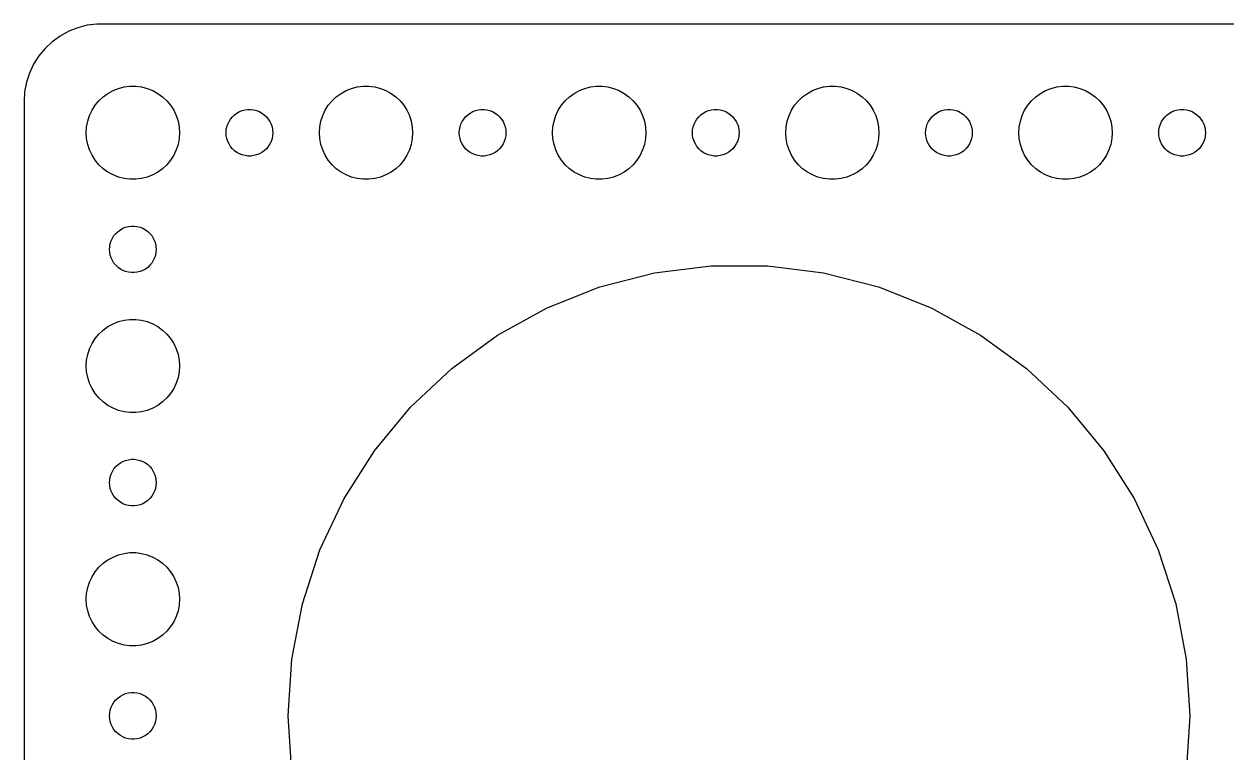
# Model space of a CAD drawing. Header units: metres. Extents: x -172 to 172, y -44 to 44.
# Drawn here: x -172 to -94.6, y -2.4 to 44.5 of the extents above; entities that cross this region are included whole.
import ezdxf

# ---------------------------------------------------------------- set-up
doc = ezdxf.new("R2010")
doc.units = ezdxf.units.M

msp = doc.modelspace()

# ---------------------------------------------------------------- linework, layer by layer
for p, q in [((-168.545, 44.2553), (-169.129, 44.0241)), ((-167.937, 44.4114), (-168.545, 44.2553)), ((-167.314, 44.4901), (-167.937, 44.4114)), ((167.314, 44.4901), (-167.314, 44.4901)), ((-170.187, 43.3526), (-170.645, 42.9227)), ((-169.679, 43.7216), (-170.187, 43.3526)), ((-169.129, 44.0241), (-169.679, 43.7216)), ((-170.645, 42.9227), (-171.045, 42.4389)), ((-171.382, 41.9088), (-171.649, 41.3406)), ((-171.045, 42.4389), (-171.382, 41.9088)), ((-171.649, 41.3406), (-171.843, 40.7434)), ((-171.843, 40.7434), (-171.961, 40.1267)), ((-166.277, 40.2145), (-165.927, 40.3532)), ((-165.927, 40.3532), (-165.562, 40.4469)), ((-165.562, 40.4469), (-165.188, 40.4941)), ((-165.188, 40.4941), (-164.812, 40.4941)), ((-164.812, 40.4941), (-164.438, 40.4469)), ((-164.438, 40.4469), (-164.073, 40.3532)), ((-164.073, 40.3532), (-163.723, 40.2145)), ((-151.277, 40.2145), (-150.927, 40.3532)), ((-150.927, 40.3532), (-150.562, 40.4469)), ((-150.562, 40.4469), (-150.188, 40.4941)), ((-150.188, 40.4941), (-149.812, 40.4941)), ((-149.812, 40.4941), (-149.438, 40.4469)), ((-149.438, 40.4469), (-149.073, 40.3532)), ((-149.073, 40.3532), (-148.723, 40.2145)), ((-136.277, 40.2145), (-135.927, 40.3532)), ((-135.927, 40.3532), (-135.562, 40.4469)), ((-135.562, 40.4469), (-135.188, 40.4941)), ((-135.188, 40.4941), (-134.812, 40.4941)), ((-134.812, 40.4941), (-134.438, 40.4469)), ((-134.438, 40.4469), (-134.073, 40.3532)), ((-134.073, 40.3532), (-133.723, 40.2145)), ((-121.277, 40.2145), (-120.927, 40.3532)), ((-120.927, 40.3532), (-120.562, 40.4469)), ((-120.562, 40.4469), (-120.188, 40.4941)), ((-120.188, 40.4941), (-119.812, 40.4941)), ((-119.812, 40.4941), (-119.438, 40.4469)), ((-119.438, 40.4469), (-119.073, 40.3532)), ((-119.073, 40.3532), (-118.723, 40.2145)), ((-106.277, 40.2145), (-105.927, 40.3532)), ((-105.927, 40.3532), (-105.562, 40.4469)), ((-105.562, 40.4469), (-105.188, 40.4941)), ((-105.188, 40.4941), (-104.812, 40.4941)), ((-104.812, 40.4941), (-104.438, 40.4469)), ((-104.438, 40.4469), (-104.073, 40.3532)), ((-104.073, 40.3532), (-103.723, 40.2145)), ((-171.961, 40.1267), (-172, 39.5)), ((-172, 39.5), (-172, -39.5)), ((-167.427, 39.2634), (-167.187, 39.5536)), ((-167.187, 39.5536), (-166.912, 39.8115)), ((-166.912, 39.8115), (-166.607, 40.033)), ((-166.607, 40.033), (-166.277, 40.2145)), ((-163.723, 40.2145), (-163.393, 40.033)), ((-163.393, 40.033), (-163.088, 39.8115)), ((-163.088, 39.8115), (-162.813, 39.5536)), ((-162.813, 39.5536), (-162.573, 39.2634)), ((-152.427, 39.2634), (-152.187, 39.5536)), ((-152.187, 39.5536), (-151.912, 39.8115)), ((-151.912, 39.8115), (-151.607, 40.033)), ((-151.607, 40.033), (-151.277, 40.2145)), ((-148.723, 40.2145), (-148.393, 40.033)), ((-148.393, 40.033), (-148.088, 39.8115)), ((-148.088, 39.8115), (-147.813, 39.5536)), ((-147.813, 39.5536), (-147.573, 39.2634)), ((-137.427, 39.2634), (-137.187, 39.5536)), ((-137.187, 39.5536), (-136.912, 39.8115)), ((-136.912, 39.8115), (-136.607, 40.033)), ((-136.607, 40.033), (-136.277, 40.2145)), ((-133.723, 40.2145), (-133.393, 40.033)), ((-133.393, 40.033), (-133.088, 39.8115)), ((-133.088, 39.8115), (-132.813, 39.5536)), ((-132.813, 39.5536), (-132.573, 39.2634)), ((-122.427, 39.2634), (-122.187, 39.5536)), ((-122.187, 39.5536), (-121.912, 39.8115)), ((-121.912, 39.8115), (-121.607, 40.033)), ((-121.607, 40.033), (-121.277, 40.2145)), ((-118.723, 40.2145), (-118.393, 40.033)), ((-118.393, 40.033), (-118.088, 39.8115)), ((-118.088, 39.8115), (-117.813, 39.5536)), ((-117.813, 39.5536), (-117.573, 39.2634)), ((-107.427, 39.2634), (-107.187, 39.5536)), ((-107.187, 39.5536), (-106.912, 39.8115)), ((-106.912, 39.8115), (-106.607, 40.033)), ((-106.607, 40.033), (-106.277, 40.2145)), ((-103.723, 40.2145), (-103.393, 40.033)), ((-103.393, 40.033), (-103.088, 39.8115)), ((-103.088, 39.8115), (-102.813, 39.5536)), ((-102.813, 39.5536), (-102.573, 39.2634)), ((-167.789, 38.6044), (-167.629, 38.9453)), ((-167.629, 38.9453), (-167.427, 39.2634)), ((-162.573, 39.2634), (-162.371, 38.9453)), ((-162.371, 38.9453), (-162.211, 38.6044)), ((-158.456, 38.6558), (-158.304, 38.7665)), ((-158.304, 38.7665), (-158.139, 38.8572)), ((-158.139, 38.8572), (-157.964, 38.9266)), ((-157.964, 38.9266), (-157.781, 38.9734)), ((-157.781, 38.9734), (-157.594, 38.997)), ((-157.594, 38.997), (-157.406, 38.997)), ((-157.406, 38.997), (-157.219, 38.9734)), ((-157.219, 38.9734), (-157.036, 38.9266)), ((-157.036, 38.9266), (-156.861, 38.8572)), ((-156.861, 38.8572), (-156.696, 38.7665)), ((-156.696, 38.7665), (-156.544, 38.6558)), ((-152.789, 38.6044), (-152.629, 38.9453)), ((-152.629, 38.9453), (-152.427, 39.2634)), ((-147.573, 39.2634), (-147.371, 38.9453)), ((-147.371, 38.9453), (-147.211, 38.6044)), ((-143.456, 38.6558), (-143.304, 38.7665)), ((-143.304, 38.7665), (-143.139, 38.8572)), ((-143.139, 38.8572), (-142.964, 38.9266)), ((-142.964, 38.9266), (-142.781, 38.9734)), ((-142.781, 38.9734), (-142.594, 38.997)), ((-142.594, 38.997), (-142.406, 38.997)), ((-142.406, 38.997), (-142.219, 38.9734)), ((-142.219, 38.9734), (-142.036, 38.9266)), ((-142.036, 38.9266), (-141.861, 38.8572)), ((-141.861, 38.8572), (-141.696, 38.7665)), ((-141.696, 38.7665), (-141.544, 38.6558)), ((-137.789, 38.6044), (-137.629, 38.9453)), ((-137.629, 38.9453), (-137.427, 39.2634)), ((-132.573, 39.2634), (-132.371, 38.9453)), ((-132.371, 38.9453), (-132.211, 38.6044)), ((-128.456, 38.6558), (-128.304, 38.7665)), ((-128.304, 38.7665), (-128.139, 38.8572)), ((-128.139, 38.8572), (-127.964, 38.9266)), ((-127.964, 38.9266), (-127.781, 38.9734)), ((-127.781, 38.9734), (-127.594, 38.997)), ((-127.594, 38.997), (-127.406, 38.997)), ((-127.406, 38.997), (-127.219, 38.9734)), ((-127.219, 38.9734), (-127.036, 38.9266)), ((-127.036, 38.9266), (-126.861, 38.8572)), ((-126.861, 38.8572), (-126.696, 38.7665)), ((-126.696, 38.7665), (-126.544, 38.6558)), ((-122.789, 38.6044), (-122.629, 38.9453)), ((-122.629, 38.9453), (-122.427, 39.2634)), ((-117.573, 39.2634), (-117.371, 38.9453)), ((-117.371, 38.9453), (-117.211, 38.6044)), ((-113.456, 38.6558), (-113.304, 38.7665)), ((-113.304, 38.7665), (-113.139, 38.8572)), ((-113.139, 38.8572), (-112.964, 38.9266)), ((-112.964, 38.9266), (-112.781, 38.9734)), ((-112.781, 38.9734), (-112.594, 38.997)), ((-112.594, 38.997), (-112.406, 38.997)), ((-112.406, 38.997), (-112.219, 38.9734)), ((-112.219, 38.9734), (-112.036, 38.9266)), ((-112.036, 38.9266), (-111.861, 38.8572)), ((-111.861, 38.8572), (-111.696, 38.7665)), ((-111.696, 38.7665), (-111.544, 38.6558)), ((-107.789, 38.6044), (-107.629, 38.9453)), ((-107.629, 38.9453), (-107.427, 39.2634)), ((-102.573, 39.2634), (-102.371, 38.9453)), ((-102.371, 38.9453), (-102.211, 38.6044)), ((-98.4561, 38.6558), (-98.3037, 38.7665)), ((-98.3037, 38.7665), (-98.1387, 38.8572)), ((-98.1387, 38.8572), (-97.9635, 38.9266)), ((-97.9635, 38.9266), (-97.7811, 38.9734)), ((-97.7811, 38.9734), (-97.5942, 38.997)), ((-97.5942, 38.997), (-97.4058, 38.997)), ((-97.4058, 38.997), (-97.2189, 38.9734)), ((-97.2189, 38.9734), (-97.0365, 38.9266)), ((-97.0365, 38.9266), (-96.8613, 38.8572)), ((-96.8613, 38.8572), (-96.6963, 38.7665)), ((-96.6963, 38.7665), (-96.5439, 38.6558)), ((-167.976, 37.876), (-167.906, 38.2461)), ((-167.906, 38.2461), (-167.789, 38.6044)), ((-162.211, 38.6044), (-162.094, 38.2461)), ((-162.094, 38.2461), (-162.024, 37.876)), ((-158.953, 37.873), (-158.895, 38.0522)), ((-158.895, 38.0522), (-158.814, 38.2226)), ((-158.814, 38.2226), (-158.714, 38.3817)), ((-158.714, 38.3817), (-158.593, 38.5268)), ((-158.593, 38.5268), (-158.456, 38.6558)), ((-156.544, 38.6558), (-156.407, 38.5268)), ((-156.407, 38.5268), (-156.286, 38.3817)), ((-156.286, 38.3817), (-156.186, 38.2226)), ((-156.186, 38.2226), (-156.105, 38.0522)), ((-156.105, 38.0522), (-156.047, 37.873)), ((-152.976, 37.876), (-152.906, 38.2461)), ((-152.906, 38.2461), (-152.789, 38.6044)), ((-147.211, 38.6044), (-147.094, 38.2461)), ((-147.094, 38.2461), (-147.024, 37.876)), ((-143.953, 37.873), (-143.895, 38.0522)), ((-143.895, 38.0522), (-143.814, 38.2226)), ((-143.814, 38.2226), (-143.714, 38.3817)), ((-143.714, 38.3817), (-143.593, 38.5268)), ((-143.593, 38.5268), (-143.456, 38.6558)), ((-141.544, 38.6558), (-141.407, 38.5268)), ((-141.407, 38.5268), (-141.286, 38.3817)), ((-141.286, 38.3817), (-141.186, 38.2226)), ((-141.186, 38.2226), (-141.105, 38.0522)), ((-141.105, 38.0522), (-141.047, 37.873)), ((-137.976, 37.876), (-137.906, 38.2461)), ((-137.906, 38.2461), (-137.789, 38.6044)), ((-132.211, 38.6044), (-132.094, 38.2461)), ((-132.094, 38.2461), (-132.024, 37.876)), ((-128.953, 37.873), (-128.895, 38.0522)), ((-128.895, 38.0522), (-128.814, 38.2226)), ((-128.814, 38.2226), (-128.714, 38.3817)), ((-128.714, 38.3817), (-128.593, 38.5268)), ((-128.593, 38.5268), (-128.456, 38.6558)), ((-126.544, 38.6558), (-126.407, 38.5268)), ((-126.407, 38.5268), (-126.286, 38.3817)), ((-126.286, 38.3817), (-126.186, 38.2226)), ((-126.186, 38.2226), (-126.105, 38.0522)), ((-126.105, 38.0522), (-126.047, 37.873)), ((-122.976, 37.876), (-122.906, 38.2461)), ((-122.906, 38.2461), (-122.789, 38.6044)), ((-117.211, 38.6044), (-117.094, 38.2461)), ((-117.094, 38.2461), (-117.024, 37.876)), ((-113.953, 37.873), (-113.895, 38.0522)), ((-113.895, 38.0522), (-113.814, 38.2226)), ((-113.814, 38.2226), (-113.714, 38.3817)), ((-113.714, 38.3817), (-113.593, 38.5268)), ((-113.593, 38.5268), (-113.456, 38.6558)), ((-111.544, 38.6558), (-111.407, 38.5268)), ((-111.407, 38.5268), (-111.286, 38.3817)), ((-111.286, 38.3817), (-111.186, 38.2226)), ((-111.186, 38.2226), (-111.105, 38.0522)), ((-111.105, 38.0522), (-111.047, 37.873)), ((-107.976, 37.876), (-107.906, 38.2461)), ((-107.906, 38.2461), (-107.789, 38.6044)), ((-102.211, 38.6044), (-102.094, 38.2461)), ((-102.094, 38.2461), (-102.024, 37.876)), ((-98.9529, 37.873), (-98.8947, 38.0522)), ((-98.8947, 38.0522), (-98.8145, 38.2226)), ((-98.8145, 38.2226), (-98.7135, 38.3817)), ((-98.7135, 38.3817), (-98.5934, 38.5268)), ((-98.5934, 38.5268), (-98.4561, 38.6558)), ((-96.5439, 38.6558), (-96.4065, 38.5268)), ((-96.4065, 38.5268), (-96.2865, 38.3817)), ((-96.2865, 38.3817), (-96.1855, 38.2226)), ((-96.1855, 38.2226), (-96.1053, 38.0522)), ((-96.1053, 38.0522), (-96.0471, 37.873)), ((-168, 37.5), (-167.976, 37.876)), ((-167.976, 37.124), (-168, 37.5)), ((-162.024, 37.876), (-162, 37.5)), ((-162, 37.5), (-162.024, 37.124)), ((-159, 37.5), (-158.988, 37.688)), ((-158.988, 37.312), (-159, 37.5)), ((-158.988, 37.688), (-158.953, 37.873)), ((-158.953, 37.127), (-158.988, 37.312)), ((-156.047, 37.873), (-156.012, 37.688)), ((-156.012, 37.312), (-156.047, 37.127)), ((-156.012, 37.688), (-156, 37.5)), ((-156, 37.5), (-156.012, 37.312)), ((-153, 37.5), (-152.976, 37.876)), ((-152.976, 37.124), (-153, 37.5)), ((-147.024, 37.876), (-147, 37.5)), ((-147, 37.5), (-147.024, 37.124)), ((-144, 37.5), (-143.988, 37.688)), ((-143.988, 37.312), (-144, 37.5)), ((-143.988, 37.688), (-143.953, 37.873)), ((-143.953, 37.127), (-143.988, 37.312)), ((-141.047, 37.873), (-141.012, 37.688)), ((-141.012, 37.312), (-141.047, 37.127)), ((-141.012, 37.688), (-141, 37.5)), ((-141, 37.5), (-141.012, 37.312)), ((-138, 37.5), (-137.976, 37.876)), ((-137.976, 37.124), (-138, 37.5)), ((-132.024, 37.876), (-132, 37.5)), ((-132, 37.5), (-132.024, 37.124)), ((-129, 37.5), (-128.988, 37.688)), ((-128.988, 37.312), (-129, 37.5)), ((-128.988, 37.688), (-128.953, 37.873)), ((-128.953, 37.127), (-128.988, 37.312)), ((-126.047, 37.873), (-126.012, 37.688)), ((-126.012, 37.312), (-126.047, 37.127)), ((-126.012, 37.688), (-126, 37.5)), ((-126, 37.5), (-126.012, 37.312)), ((-123, 37.5), (-122.976, 37.876)), ((-122.976, 37.124), (-123, 37.5)), ((-117.024, 37.876), (-117, 37.5)), ((-117, 37.5), (-117.024, 37.124)), ((-114, 37.5), (-113.988, 37.688)), ((-113.988, 37.312), (-114, 37.5)), ((-113.988, 37.688), (-113.953, 37.873)), ((-113.953, 37.127), (-113.988, 37.312)), ((-111.047, 37.873), (-111.012, 37.688)), ((-111.012, 37.312), (-111.047, 37.127)), ((-111.012, 37.688), (-111, 37.5)), ((-111, 37.5), (-111.012, 37.312)), ((-108, 37.5), (-107.976, 37.876)), ((-107.976, 37.124), (-108, 37.5)), ((-102.024, 37.876), (-102, 37.5)), ((-102, 37.5), (-102.024, 37.124)), ((-99, 37.5), (-98.9882, 37.688)), ((-98.9882, 37.312), (-99, 37.5)), ((-98.9882, 37.688), (-98.9529, 37.873)), ((-98.9529, 37.127), (-98.9882, 37.312)), ((-96.0471, 37.873), (-96.0118, 37.688)), ((-96.0118, 37.312), (-96.0471, 37.127)), ((-96.0118, 37.688), (-96, 37.5)), ((-96, 37.5), (-96.0118, 37.312)), ((-167.906, 36.7539), (-167.976, 37.124)), ((-167.789, 36.3956), (-167.906, 36.7539)), ((-167.629, 36.0547), (-167.789, 36.3956)), ((-162.211, 36.3956), (-162.371, 36.0547)), ((-162.094, 36.7539), (-162.211, 36.3956)), ((-162.024, 37.124), (-162.094, 36.7539)), ((-158.895, 36.9478), (-158.953, 37.127)), ((-158.814, 36.7774), (-158.895, 36.9478)), ((-158.714, 36.6183), (-158.814, 36.7774)), ((-158.593, 36.4732), (-158.714, 36.6183)), ((-158.456, 36.3442), (-158.593, 36.4732)), ((-156.407, 36.4732), (-156.544, 36.3442)), ((-156.286, 36.6183), (-156.407, 36.4732)), ((-156.186, 36.7774), (-156.286, 36.6183)), ((-156.105, 36.9478), (-156.186, 36.7774)), ((-156.047, 37.127), (-156.105, 36.9478)), ((-152.906, 36.7539), (-152.976, 37.124)), ((-152.789, 36.3956), (-152.906, 36.7539)), ((-152.629, 36.0547), (-152.789, 36.3956)), ((-147.211, 36.3956), (-147.371, 36.0547)), ((-147.094, 36.7539), (-147.211, 36.3956)), ((-147.024, 37.124), (-147.094, 36.7539)), ((-143.895, 36.9478), (-143.953, 37.127)), ((-143.814, 36.7774), (-143.895, 36.9478)), ((-143.714, 36.6183), (-143.814, 36.7774)), ((-143.593, 36.4732), (-143.714, 36.6183)), ((-143.456, 36.3442), (-143.593, 36.4732)), ((-141.407, 36.4732), (-141.544, 36.3442)), ((-141.286, 36.6183), (-141.407, 36.4732)), ((-141.186, 36.7774), (-141.286, 36.6183)), ((-141.105, 36.9478), (-141.186, 36.7774)), ((-141.047, 37.127), (-141.105, 36.9478)), ((-137.906, 36.7539), (-137.976, 37.124)), ((-137.789, 36.3956), (-137.906, 36.7539)), ((-137.629, 36.0547), (-137.789, 36.3956)), ((-132.211, 36.3956), (-132.371, 36.0547)), ((-132.094, 36.7539), (-132.211, 36.3956)), ((-132.024, 37.124), (-132.094, 36.7539)), ((-128.895, 36.9478), (-128.953, 37.127)), ((-128.814, 36.7774), (-128.895, 36.9478)), ((-128.714, 36.6183), (-128.814, 36.7774)), ((-128.593, 36.4732), (-128.714, 36.6183)), ((-128.456, 36.3442), (-128.593, 36.4732)), ((-126.407, 36.4732), (-126.544, 36.3442)), ((-126.286, 36.6183), (-126.407, 36.4732)), ((-126.186, 36.7774), (-126.286, 36.6183)), ((-126.105, 36.9478), (-126.186, 36.7774)), ((-126.047, 37.127), (-126.105, 36.9478)), ((-122.906, 36.7539), (-122.976, 37.124)), ((-122.789, 36.3956), (-122.906, 36.7539)), ((-122.629, 36.0547), (-122.789, 36.3956)), ((-117.211, 36.3956), (-117.371, 36.0547)), ((-117.094, 36.7539), (-117.211, 36.3956)), ((-117.024, 37.124), (-117.094, 36.7539)), ((-113.895, 36.9478), (-113.953, 37.127)), ((-113.814, 36.7774), (-113.895, 36.9478)), ((-113.714, 36.6183), (-113.814, 36.7774)), ((-113.593, 36.4732), (-113.714, 36.6183)), ((-113.456, 36.3442), (-113.593, 36.4732)), ((-111.407, 36.4732), (-111.544, 36.3442)), ((-111.286, 36.6183), (-111.407, 36.4732)), ((-111.186, 36.7774), (-111.286, 36.6183)), ((-111.105, 36.9478), (-111.186, 36.7774)), ((-111.047, 37.127), (-111.105, 36.9478)), ((-107.906, 36.7539), (-107.976, 37.124)), ((-107.789, 36.3956), (-107.906, 36.7539)), ((-107.629, 36.0547), (-107.789, 36.3956)), ((-102.211, 36.3956), (-102.371, 36.0547)), ((-102.094, 36.7539), (-102.211, 36.3956)), ((-102.024, 37.124), (-102.094, 36.7539)), ((-98.8947, 36.9478), (-98.9529, 37.127)), ((-98.8145, 36.7774), (-98.8947, 36.9478)), ((-98.7135, 36.6183), (-98.8145, 36.7774)), ((-98.5934, 36.4732), (-98.7135, 36.6183)), ((-98.4561, 36.3442), (-98.5934, 36.4732)), ((-96.4065, 36.4732), (-96.5439, 36.3442)), ((-96.2865, 36.6183), (-96.4065, 36.4732)), ((-96.1855, 36.7774), (-96.2865, 36.6183)), ((-96.1053, 36.9478), (-96.1855, 36.7774)), ((-96.0471, 37.127), (-96.1053, 36.9478)), ((-167.427, 35.7366), (-167.629, 36.0547)), ((-167.187, 35.4464), (-167.427, 35.7366)), ((-162.573, 35.7366), (-162.813, 35.4464)), ((-162.371, 36.0547), (-162.573, 35.7366)), ((-158.304, 36.2335), (-158.456, 36.3442)), ((-158.139, 36.1428), (-158.304, 36.2335)), ((-157.964, 36.0734), (-158.139, 36.1428)), ((-157.781, 36.0266), (-157.964, 36.0734)), ((-157.594, 36.003), (-157.781, 36.0266)), ((-157.406, 36.003), (-157.594, 36.003)), ((-157.219, 36.0266), (-157.406, 36.003)), ((-157.036, 36.0734), (-157.219, 36.0266)), ((-156.861, 36.1428), (-157.036, 36.0734)), ((-156.696, 36.2335), (-156.861, 36.1428)), ((-156.544, 36.3442), (-156.696, 36.2335)), ((-152.427, 35.7366), (-152.629, 36.0547)), ((-152.187, 35.4464), (-152.427, 35.7366)), ((-147.573, 35.7366), (-147.813, 35.4464)), ((-147.371, 36.0547), (-147.573, 35.7366)), ((-143.304, 36.2335), (-143.456, 36.3442)), ((-143.139, 36.1428), (-143.304, 36.2335)), ((-142.964, 36.0734), (-143.139, 36.1428)), ((-142.781, 36.0266), (-142.964, 36.0734)), ((-142.594, 36.003), (-142.781, 36.0266)), ((-142.406, 36.003), (-142.594, 36.003)), ((-142.219, 36.0266), (-142.406, 36.003)), ((-142.036, 36.0734), (-142.219, 36.0266)), ((-141.861, 36.1428), (-142.036, 36.0734)), ((-141.696, 36.2335), (-141.861, 36.1428)), ((-141.544, 36.3442), (-141.696, 36.2335)), ((-137.427, 35.7366), (-137.629, 36.0547)), ((-137.187, 35.4464), (-137.427, 35.7366)), ((-132.573, 35.7366), (-132.813, 35.4464)), ((-132.371, 36.0547), (-132.573, 35.7366)), ((-128.304, 36.2335), (-128.456, 36.3442)), ((-128.139, 36.1428), (-128.304, 36.2335)), ((-127.964, 36.0734), (-128.139, 36.1428)), ((-127.781, 36.0266), (-127.964, 36.0734)), ((-127.594, 36.003), (-127.781, 36.0266)), ((-127.406, 36.003), (-127.594, 36.003)), ((-127.219, 36.0266), (-127.406, 36.003)), ((-127.036, 36.0734), (-127.219, 36.0266)), ((-126.861, 36.1428), (-127.036, 36.0734)), ((-126.696, 36.2335), (-126.861, 36.1428)), ((-126.544, 36.3442), (-126.696, 36.2335)), ((-122.427, 35.7366), (-122.629, 36.0547)), ((-122.187, 35.4464), (-122.427, 35.7366)), ((-117.573, 35.7366), (-117.813, 35.4464)), ((-117.371, 36.0547), (-117.573, 35.7366)), ((-113.304, 36.2335), (-113.456, 36.3442)), ((-113.139, 36.1428), (-113.304, 36.2335)), ((-112.964, 36.0734), (-113.139, 36.1428)), ((-112.781, 36.0266), (-112.964, 36.0734)), ((-112.594, 36.003), (-112.781, 36.0266)), ((-112.406, 36.003), (-112.594, 36.003)), ((-112.219, 36.0266), (-112.406, 36.003)), ((-112.036, 36.0734), (-112.219, 36.0266)), ((-111.861, 36.1428), (-112.036, 36.0734)), ((-111.696, 36.2335), (-111.861, 36.1428)), ((-111.544, 36.3442), (-111.696, 36.2335)), ((-107.427, 35.7366), (-107.629, 36.0547)), ((-107.187, 35.4464), (-107.427, 35.7366)), ((-102.573, 35.7366), (-102.813, 35.4464)), ((-102.371, 36.0547), (-102.573, 35.7366)), ((-98.3037, 36.2335), (-98.4561, 36.3442)), ((-98.1387, 36.1428), (-98.3037, 36.2335)), ((-97.9635, 36.0734), (-98.1387, 36.1428)), ((-97.7811, 36.0266), (-97.9635, 36.0734)), ((-97.5942, 36.003), (-97.7811, 36.0266)), ((-97.4058, 36.003), (-97.5942, 36.003)), ((-97.2189, 36.0266), (-97.4058, 36.003)), ((-97.0365, 36.0734), (-97.2189, 36.0266)), ((-96.8613, 36.1428), (-97.0365, 36.0734)), ((-96.6963, 36.2335), (-96.8613, 36.1428)), ((-96.5439, 36.3442), (-96.6963, 36.2335)), ((-166.912, 35.1885), (-167.187, 35.4464)), ((-166.607, 34.967), (-166.912, 35.1885)), ((-166.277, 34.7855), (-166.607, 34.967)), ((-163.393, 34.967), (-163.723, 34.7855)), ((-163.088, 35.1885), (-163.393, 34.967)), ((-162.813, 35.4464), (-163.088, 35.1885)), ((-151.912, 35.1885), (-152.187, 35.4464)), ((-151.607, 34.967), (-151.912, 35.1885)), ((-151.277, 34.7855), (-151.607, 34.967)), ((-148.393, 34.967), (-148.723, 34.7855)), ((-148.088, 35.1885), (-148.393, 34.967)), ((-147.813, 35.4464), (-148.088, 35.1885)), ((-136.912, 35.1885), (-137.187, 35.4464)), ((-136.607, 34.967), (-136.912, 35.1885)), ((-136.277, 34.7855), (-136.607, 34.967)), ((-133.393, 34.967), (-133.723, 34.7855)), ((-133.088, 35.1885), (-133.393, 34.967)), ((-132.813, 35.4464), (-133.088, 35.1885)), ((-121.912, 35.1885), (-122.187, 35.4464)), ((-121.607, 34.967), (-121.912, 35.1885)), ((-121.277, 34.7855), (-121.607, 34.967)), ((-118.393, 34.967), (-118.723, 34.7855)), ((-118.088, 35.1885), (-118.393, 34.967)), ((-117.813, 35.4464), (-118.088, 35.1885)), ((-106.912, 35.1885), (-107.187, 35.4464)), ((-106.607, 34.967), (-106.912, 35.1885)), ((-106.277, 34.7855), (-106.607, 34.967)), ((-103.393, 34.967), (-103.723, 34.7855)), ((-103.088, 35.1885), (-103.393, 34.967)), ((-102.813, 35.4464), (-103.088, 35.1885)), ((-165.927, 34.6468), (-166.277, 34.7855)), ((-165.562, 34.5531), (-165.927, 34.6468)), ((-165.188, 34.5059), (-165.562, 34.5531)), ((-164.812, 34.5059), (-165.188, 34.5059)), ((-164.438, 34.5531), (-164.812, 34.5059)), ((-164.073, 34.6468), (-164.438, 34.5531)), ((-163.723, 34.7855), (-164.073, 34.6468)), ((-150.927, 34.6468), (-151.277, 34.7855)), ((-150.562, 34.5531), (-150.927, 34.6468)), ((-150.188, 34.5059), (-150.562, 34.5531)), ((-149.812, 34.5059), (-150.188, 34.5059)), ((-149.438, 34.5531), (-149.812, 34.5059)), ((-149.073, 34.6468), (-149.438, 34.5531)), ((-148.723, 34.7855), (-149.073, 34.6468)), ((-135.927, 34.6468), (-136.277, 34.7855)), ((-135.562, 34.5531), (-135.927, 34.6468)), ((-135.188, 34.5059), (-135.562, 34.5531)), ((-134.812, 34.5059), (-135.188, 34.5059)), ((-134.438, 34.5531), (-134.812, 34.5059)), ((-134.073, 34.6468), (-134.438, 34.5531)), ((-133.723, 34.7855), (-134.073, 34.6468)), ((-120.927, 34.6468), (-121.277, 34.7855)), ((-120.562, 34.5531), (-120.927, 34.6468)), ((-120.188, 34.5059), (-120.562, 34.5531)), ((-119.812, 34.5059), (-120.188, 34.5059)), ((-119.438, 34.5531), (-119.812, 34.5059)), ((-119.073, 34.6468), (-119.438, 34.5531)), ((-118.723, 34.7855), (-119.073, 34.6468)), ((-105.927, 34.6468), (-106.277, 34.7855)), ((-105.562, 34.5531), (-105.927, 34.6468)), ((-105.188, 34.5059), (-105.562, 34.5531)), ((-104.812, 34.5059), (-105.188, 34.5059)), ((-104.438, 34.5531), (-104.812, 34.5059)), ((-104.073, 34.6468), (-104.438, 34.5531)), ((-103.723, 34.7855), (-104.073, 34.6468)), ((-166.214, 30.8817), (-166.093, 31.0268)), ((-166.093, 31.0268), (-165.956, 31.1558)), ((-165.956, 31.1558), (-165.804, 31.2665)), ((-165.804, 31.2665), (-165.639, 31.3572)), ((-165.639, 31.3572), (-165.464, 31.4266)), ((-165.464, 31.4266), (-165.281, 31.4734)), ((-165.281, 31.4734), (-165.094, 31.497)), ((-165.094, 31.497), (-164.906, 31.497)), ((-164.906, 31.497), (-164.719, 31.4734)), ((-164.719, 31.4734), (-164.536, 31.4266)), ((-164.536, 31.4266), (-164.361, 31.3572)), ((-164.361, 31.3572), (-164.196, 31.2665)), ((-164.196, 31.2665), (-164.044, 31.1558)), ((-164.044, 31.1558), (-163.907, 31.0268)), ((-163.907, 31.0268), (-163.786, 30.8817)), ((-166.5, 30), (-166.488, 30.188)), ((-166.488, 30.188), (-166.453, 30.373)), ((-166.453, 30.373), (-166.395, 30.5522)), ((-166.395, 30.5522), (-166.314, 30.7226)), ((-166.314, 30.7226), (-166.214, 30.8817)), ((-163.786, 30.8817), (-163.686, 30.7226)), ((-163.686, 30.7226), (-163.605, 30.5522)), ((-163.605, 30.5522), (-163.547, 30.373)), ((-163.547, 30.373), (-163.512, 30.188)), ((-163.512, 30.188), (-163.5, 30)), ((-166.488, 29.812), (-166.5, 30)), ((-166.453, 29.627), (-166.488, 29.812)), ((-166.395, 29.4478), (-166.453, 29.627)), ((-166.314, 29.2774), (-166.395, 29.4478)), ((-163.605, 29.4478), (-163.686, 29.2774)), ((-163.547, 29.627), (-163.605, 29.4478)), ((-163.512, 29.812), (-163.547, 29.627)), ((-163.5, 30), (-163.512, 29.812)), ((-166.214, 29.1183), (-166.314, 29.2774)), ((-166.093, 28.9732), (-166.214, 29.1183)), ((-165.956, 28.8442), (-166.093, 28.9732)), ((-165.804, 28.7335), (-165.956, 28.8442)), ((-165.639, 28.6427), (-165.804, 28.7335)), ((-165.464, 28.5734), (-165.639, 28.6427)), ((-164.361, 28.6427), (-164.536, 28.5734)), ((-164.196, 28.7335), (-164.361, 28.6427)), ((-164.044, 28.8442), (-164.196, 28.7335)), ((-163.907, 28.9732), (-164.044, 28.8442)), ((-163.786, 29.1183), (-163.907, 28.9732)), ((-163.686, 29.2774), (-163.786, 29.1183)), ((-131.434, 28.4863), (-127.821, 28.9428)), ((-127.821, 28.9428), (-124.179, 28.9428)), ((-124.179, 28.9428), (-120.566, 28.4863)), ((-165.281, 28.5266), (-165.464, 28.5734)), ((-165.094, 28.503), (-165.281, 28.5266)), ((-164.906, 28.503), (-165.094, 28.503)), ((-164.719, 28.5266), (-164.906, 28.503)), ((-164.536, 28.5734), (-164.719, 28.5266)), ((-134.961, 27.5806), (-131.434, 28.4863)), ((-120.566, 28.4863), (-117.038, 27.5806)), ((-138.348, 26.24), (-134.961, 27.5806)), ((-117.038, 27.5806), (-113.652, 26.24)), ((-141.539, 24.4855), (-138.348, 26.24)), ((-113.652, 26.24), (-110.461, 24.4855)), ((-167.187, 24.5536), (-166.912, 24.8115)), ((-166.912, 24.8115), (-166.607, 25.033)), ((-166.607, 25.033), (-166.277, 25.2145)), ((-166.277, 25.2145), (-165.927, 25.3532)), ((-165.927, 25.3532), (-165.562, 25.4469)), ((-165.562, 25.4469), (-165.188, 25.4941)), ((-165.188, 25.4941), (-164.812, 25.4941)), ((-164.812, 25.4941), (-164.438, 25.4469)), ((-164.438, 25.4469), (-164.073, 25.3532)), ((-164.073, 25.3532), (-163.723, 25.2145)), ((-163.723, 25.2145), (-163.393, 25.033)), ((-163.393, 25.033), (-163.088, 24.8115)), ((-163.088, 24.8115), (-162.813, 24.5536)), ((-167.629, 23.9453), (-167.427, 24.2634)), ((-167.427, 24.2634), (-167.187, 24.5536)), ((-162.813, 24.5536), (-162.573, 24.2634)), ((-162.573, 24.2634), (-162.371, 23.9453)), ((-144.485, 22.3449), (-141.539, 24.4855)), ((-110.461, 24.4855), (-107.515, 22.3449)), ((-167.976, 22.876), (-167.906, 23.2461)), ((-167.906, 23.2461), (-167.789, 23.6044)), ((-167.789, 23.6044), (-167.629, 23.9453)), ((-162.371, 23.9453), (-162.211, 23.6044)), ((-162.211, 23.6044), (-162.094, 23.2461)), ((-162.094, 23.2461), (-162.024, 22.876)), ((-168, 22.5), (-167.976, 22.876)), ((-167.976, 22.124), (-168, 22.5)), ((-162.024, 22.876), (-162, 22.5)), ((-162, 22.5), (-162.024, 22.124)), ((-167.906, 21.7539), (-167.976, 22.124)), ((-167.789, 21.3956), (-167.906, 21.7539)), ((-162.094, 21.7539), (-162.211, 21.3956)), ((-162.024, 22.124), (-162.094, 21.7539)), ((-147.14, 19.8519), (-144.485, 22.3449)), ((-107.515, 22.3449), (-104.86, 19.8519)), ((-167.629, 21.0547), (-167.789, 21.3956)), ((-167.427, 20.7366), (-167.629, 21.0547)), ((-162.371, 21.0547), (-162.573, 20.7366)), ((-162.211, 21.3956), (-162.371, 21.0547)), ((-167.187, 20.4464), (-167.427, 20.7366)), ((-166.912, 20.1884), (-167.187, 20.4464)), ((-166.607, 19.967), (-166.912, 20.1884)), ((-163.088, 20.1884), (-163.393, 19.967)), ((-162.813, 20.4464), (-163.088, 20.1884)), ((-162.573, 20.7366), (-162.813, 20.4464)), ((-166.277, 19.7855), (-166.607, 19.967)), ((-165.927, 19.6468), (-166.277, 19.7855)), ((-165.562, 19.5531), (-165.927, 19.6468)), ((-165.188, 19.5059), (-165.562, 19.5531)), ((-164.812, 19.5059), (-165.188, 19.5059)), ((-164.438, 19.5531), (-164.812, 19.5059)), ((-164.073, 19.6468), (-164.438, 19.5531)), ((-163.723, 19.7855), (-164.073, 19.6468)), ((-163.393, 19.967), (-163.723, 19.7855)), ((-149.461, 17.0458), (-147.14, 19.8519)), ((-104.86, 19.8519), (-102.538, 17.0458)), ((-151.413, 13.9709), (-149.461, 17.0458)), ((-102.538, 17.0458), (-100.587, 13.9709)), ((-165.956, 16.1558), (-165.804, 16.2665)), ((-165.804, 16.2665), (-165.639, 16.3572)), ((-165.639, 16.3572), (-165.464, 16.4266)), ((-165.464, 16.4266), (-165.281, 16.4734)), ((-165.281, 16.4734), (-165.094, 16.497)), ((-165.094, 16.497), (-164.906, 16.497)), ((-164.906, 16.497), (-164.719, 16.4734)), ((-164.719, 16.4734), (-164.536, 16.4266)), ((-164.536, 16.4266), (-164.361, 16.3572)), ((-164.361, 16.3572), (-164.196, 16.2665)), ((-164.196, 16.2665), (-164.044, 16.1558)), ((-166.453, 15.373), (-166.395, 15.5522)), ((-166.395, 15.5522), (-166.314, 15.7226)), ((-166.314, 15.7226), (-166.214, 15.8817)), ((-166.214, 15.8817), (-166.093, 16.0268)), ((-166.093, 16.0268), (-165.956, 16.1558)), ((-164.044, 16.1558), (-163.907, 16.0268)), ((-163.907, 16.0268), (-163.786, 15.8817)), ((-163.786, 15.8817), (-163.686, 15.7226)), ((-163.686, 15.7226), (-163.605, 15.5522)), ((-163.605, 15.5522), (-163.547, 15.373)), ((-166.5, 15), (-166.488, 15.188)), ((-166.488, 14.812), (-166.5, 15)), ((-166.488, 15.188), (-166.453, 15.373)), ((-166.453, 14.627), (-166.488, 14.812)), ((-163.547, 15.373), (-163.512, 15.188)), ((-163.512, 14.812), (-163.547, 14.627)), ((-163.512, 15.188), (-163.5, 15)), ((-163.5, 15), (-163.512, 14.812)), ((-166.395, 14.4478), (-166.453, 14.627)), ((-166.314, 14.2774), (-166.395, 14.4478)), ((-166.214, 14.1183), (-166.314, 14.2774)), ((-166.093, 13.9732), (-166.214, 14.1183)), ((-165.956, 13.8442), (-166.093, 13.9732)), ((-163.907, 13.9732), (-164.044, 13.8442)), ((-163.786, 14.1183), (-163.907, 13.9732)), ((-163.686, 14.2774), (-163.786, 14.1183)), ((-163.605, 14.4478), (-163.686, 14.2774)), ((-163.547, 14.627), (-163.605, 14.4478)), ((-152.964, 10.6756), (-151.413, 13.9709)), ((-100.587, 13.9709), (-99.0365, 10.6756)), ((-165.804, 13.7335), (-165.956, 13.8442)), ((-165.639, 13.6427), (-165.804, 13.7335)), ((-165.464, 13.5734), (-165.639, 13.6427)), ((-165.281, 13.5266), (-165.464, 13.5734)), ((-165.094, 13.5029), (-165.281, 13.5266)), ((-164.906, 13.5029), (-165.094, 13.5029)), ((-164.719, 13.5266), (-164.906, 13.5029)), ((-164.536, 13.5734), (-164.719, 13.5266)), ((-164.361, 13.6427), (-164.536, 13.5734)), ((-164.196, 13.7335), (-164.361, 13.6427)), ((-164.044, 13.8442), (-164.196, 13.7335)), ((-166.607, 10.033), (-166.277, 10.2145)), ((-166.277, 10.2145), (-165.927, 10.3532)), ((-165.927, 10.3532), (-165.562, 10.4469)), ((-165.562, 10.4469), (-165.188, 10.4941)), ((-165.188, 10.4941), (-164.812, 10.4941)), ((-164.812, 10.4941), (-164.438, 10.4469)), ((-164.438, 10.4469), (-164.073, 10.3532)), ((-164.073, 10.3532), (-163.723, 10.2145)), ((-163.723, 10.2145), (-163.393, 10.033)), ((-154.089, 7.21201), (-152.964, 10.6756)), ((-99.0365, 10.6756), (-97.9111, 7.21201)), ((-167.427, 9.26335), (-167.187, 9.55363)), ((-167.187, 9.55363), (-166.912, 9.81154)), ((-166.912, 9.81154), (-166.607, 10.033)), ((-163.393, 10.033), (-163.088, 9.81154)), ((-163.088, 9.81154), (-162.813, 9.55363)), ((-162.813, 9.55363), (-162.573, 9.26335)), ((-167.906, 8.24606), (-167.789, 8.60437)), ((-167.789, 8.60437), (-167.629, 8.94525)), ((-167.629, 8.94525), (-167.427, 9.26335)), ((-162.573, 9.26335), (-162.371, 8.94525)), ((-162.371, 8.94525), (-162.211, 8.60437)), ((-162.211, 8.60437), (-162.094, 8.24606)), ((-168, 7.5), (-167.976, 7.87599)), ((-167.976, 7.87599), (-167.906, 8.24606)), ((-162.094, 8.24606), (-162.024, 7.87599)), ((-162.024, 7.87599), (-162, 7.5)), ((-167.976, 7.12399), (-168, 7.5)), ((-167.906, 6.75392), (-167.976, 7.12399)), ((-162.024, 7.12399), (-162.094, 6.75392)), ((-162, 7.5), (-162.024, 7.12399)), ((-154.771, 3.63466), (-154.089, 7.21201)), ((-97.9111, 7.21201), (-97.2287, 3.63466)), ((-167.789, 6.39561), (-167.906, 6.75392)), ((-167.629, 6.05473), (-167.789, 6.39561)), ((-162.211, 6.39561), (-162.371, 6.05473)), ((-162.094, 6.75392), (-162.211, 6.39561)), ((-167.427, 5.73663), (-167.629, 6.05473)), ((-167.187, 5.44635), (-167.427, 5.73663)), ((-166.912, 5.18845), (-167.187, 5.44635)), ((-162.813, 5.44635), (-163.088, 5.18845)), ((-162.573, 5.73663), (-162.813, 5.44635)), ((-162.371, 6.05473), (-162.573, 5.73663)), ((-166.607, 4.96701), (-166.912, 5.18845)), ((-166.277, 4.78551), (-166.607, 4.96701)), ((-165.927, 4.64682), (-166.277, 4.78551)), ((-165.562, 4.55313), (-165.927, 4.64682)), ((-164.073, 4.64682), (-164.438, 4.55313)), ((-163.723, 4.78551), (-164.073, 4.64682)), ((-163.393, 4.96701), (-163.723, 4.78551)), ((-163.088, 5.18845), (-163.393, 4.96701)), ((-165.188, 4.50591), (-165.562, 4.55313)), ((-164.812, 4.50591), (-165.188, 4.50591)), ((-164.438, 4.55313), (-164.812, 4.50591)), ((-155, 0), (-154.771, 3.63466)), ((-97.2287, 3.63466), (-97, 0)), ((-166.314, 0.72263), (-166.214, 0.88167)), ((-166.214, 0.88167), (-166.093, 1.02681)), ((-166.093, 1.02681), (-165.956, 1.15576)), ((-165.956, 1.15576), (-165.804, 1.26648)), ((-165.804, 1.26648), (-165.639, 1.35724)), ((-165.639, 1.35724), (-165.464, 1.42657)), ((-165.464, 1.42657), (-165.281, 1.47342)), ((-165.281, 1.47342), (-165.094, 1.49704)), ((-165.094, 1.49704), (-164.906, 1.49704)), ((-164.906, 1.49704), (-164.719, 1.47342)), ((-164.719, 1.47342), (-164.536, 1.42657)), ((-164.536, 1.42657), (-164.361, 1.35724)), ((-164.361, 1.35724), (-164.196, 1.26648)), ((-164.196, 1.26648), (-164.044, 1.15576)), ((-164.044, 1.15576), (-163.907, 1.02681)), ((-163.907, 1.02681), (-163.786, 0.88167)), ((-163.786, 0.88167), (-163.686, 0.72263)), ((-166.5, 0), (-166.488, 0.18799)), ((-166.488, -0.18799), (-166.5, 0)), ((-166.488, 0.18799), (-166.453, 0.37303)), ((-166.453, 0.37303), (-166.395, 0.55219)), ((-166.395, 0.55219), (-166.314, 0.72263)), ((-163.686, 0.72263), (-163.605, 0.55219)), ((-163.605, 0.55219), (-163.547, 0.37303)), ((-163.547, 0.37303), (-163.512, 0.18799)), ((-163.512, 0.18799), (-163.5, 0)), ((-163.5, 0), (-163.512, -0.18799)), ((-154.771, -3.63466), (-155, 0)), ((-97, 0), (-97.2287, -3.63466)), ((-166.453, -0.37303), (-166.488, -0.18799)), ((-166.395, -0.55219), (-166.453, -0.37303)), ((-166.314, -0.72263), (-166.395, -0.55219)), ((-166.214, -0.88167), (-166.314, -0.72263)), ((-163.686, -0.72263), (-163.786, -0.88167)), ((-163.605, -0.55219), (-163.686, -0.72263)), ((-163.547, -0.37303), (-163.605, -0.55219)), ((-163.512, -0.18799), (-163.547, -0.37303)), ((-166.093, -1.02681), (-166.214, -0.88167)), ((-165.956, -1.15576), (-166.093, -1.02681)), ((-165.804, -1.26648), (-165.956, -1.15576)), ((-165.639, -1.35724), (-165.804, -1.26648)), ((-165.464, -1.42657), (-165.639, -1.35724)), ((-165.281, -1.47342), (-165.464, -1.42657)), ((-165.094, -1.49704), (-165.281, -1.47342)), ((-164.906, -1.49704), (-165.094, -1.49704)), ((-164.719, -1.47342), (-164.906, -1.49704)), ((-164.536, -1.42657), (-164.719, -1.47342)), ((-164.361, -1.35724), (-164.536, -1.42657)), ((-164.196, -1.26648), (-164.361, -1.35724)), ((-164.044, -1.15576), (-164.196, -1.26648)), ((-163.907, -1.02681), (-164.044, -1.15576)), ((-163.786, -0.88167), (-163.907, -1.02681))]:
    msp.add_line(p, q)

doc.saveas('drawing.dxf')
